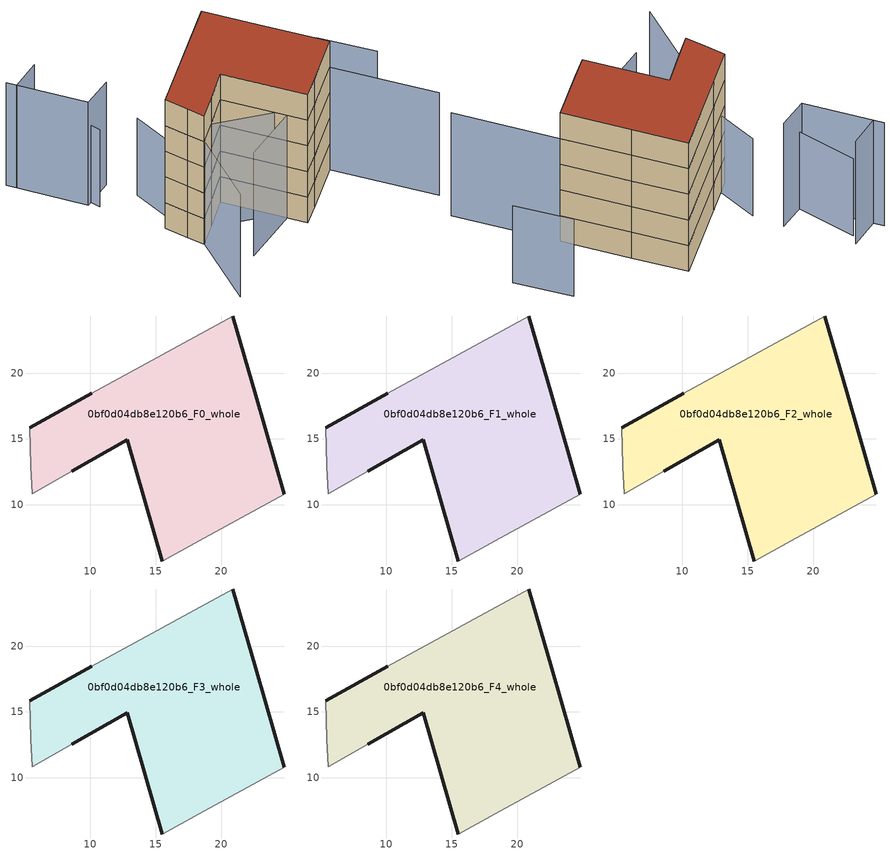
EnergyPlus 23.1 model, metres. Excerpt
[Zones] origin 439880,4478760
0bf0d04db8e120b6_F0_whole
 floor ground (EU_floor_Construction): 20.86,24.37 22.6,18.35 24.8,10.78 18.33,7.24 15.51,5.71 12.82,14.95 8.61,12.55 5.59,10.82 5.48,12.94 5.4,15.87 10.12,18.47 z0
 wall outside (EU_wall_Construction): 24.8,10.78 22.6,18.35 20.86,24.37 / 10.12,18.47 5.4,15.87 / 8.61,12.55 12.82,14.95 15.51,5.71 z0:3
 wall adiabatic (EU_wall_Construction): 20.86,24.37 10.12,18.47 / 5.4,15.87 5.48,12.94 5.59,10.82 8.61,12.55 / 15.51,5.71 18.33,7.24 24.8,10.78 z0:3
0bf0d04db8e120b6_F1_whole
 floor to 0bf0d04db8e120b6_F0_whole (EU_floor_Construction): 20.86,24.37 22.6,18.35 24.8,10.78 18.33,7.24 15.51,5.71 12.82,14.95 8.61,12.55 5.59,10.82 5.48,12.94 5.4,15.87 10.12,18.47 z3
 wall outside (EU_wall_Construction): 24.8,10.78 22.6,18.35 20.86,24.37 / 10.12,18.47 5.4,15.87 / 8.61,12.55 12.82,14.95 15.51,5.71 z3:6
 wall adiabatic (EU_wall_Construction): 20.86,24.37 10.12,18.47 / 5.4,15.87 5.48,12.94 5.59,10.82 8.61,12.55 / 15.51,5.71 18.33,7.24 24.8,10.78 z3:6
0bf0d04db8e120b6_F2_whole
 floor to 0bf0d04db8e120b6_F1_whole (EU_floor_Construction): 20.86,24.37 22.6,18.35 24.8,10.78 18.33,7.24 15.51,5.71 12.82,14.95 8.61,12.55 5.59,10.82 5.48,12.94 5.4,15.87 10.12,18.47 z6
 wall outside (EU_wall_Construction): 24.8,10.78 22.6,18.35 20.86,24.37 / 10.12,18.47 5.4,15.87 / 8.61,12.55 12.82,14.95 15.51,5.71 z6:9
 wall adiabatic (EU_wall_Construction): 20.86,24.37 10.12,18.47 / 5.4,15.87 5.48,12.94 5.59,10.82 8.61,12.55 / 15.51,5.71 18.33,7.24 24.8,10.78 z6:9
0bf0d04db8e120b6_F3_whole
 floor to 0bf0d04db8e120b6_F2_whole (EU_floor_Construction): 20.86,24.37 22.6,18.35 24.8,10.78 18.33,7.24 15.51,5.71 12.82,14.95 8.61,12.55 5.59,10.82 5.48,12.94 5.4,15.87 10.12,18.47 z9
 wall outside (EU_wall_Construction): 24.8,10.78 22.6,18.35 20.86,24.37 / 10.12,18.47 5.4,15.87 / 8.61,12.55 12.82,14.95 15.51,5.71 z9:12
 wall adiabatic (EU_wall_Construction): 20.86,24.37 10.12,18.47 / 5.4,15.87 5.48,12.94 5.59,10.82 8.61,12.55 / 15.51,5.71 18.33,7.24 24.8,10.78 z9:12
0bf0d04db8e120b6_F4_whole
 floor to 0bf0d04db8e120b6_F3_whole (EU_floor_Construction): 20.86,24.37 22.6,18.35 24.8,10.78 18.33,7.24 15.51,5.71 12.82,14.95 8.61,12.55 5.59,10.82 5.48,12.94 5.4,15.87 10.12,18.47 z12
 wall outside (EU_wall_Construction): 24.8,10.78 22.6,18.35 20.86,24.37 / 10.12,18.47 5.4,15.87 / 8.61,12.55 12.82,14.95 15.51,5.71 z12:15
 wall adiabatic (EU_wall_Construction): 20.86,24.37 10.12,18.47 / 5.4,15.87 5.48,12.94 5.59,10.82 8.61,12.55 / 15.51,5.71 18.33,7.24 24.8,10.78 z12:15
 roof outside (EU_roof_Construction): 24.8,10.78 22.6,18.35 20.86,24.37 10.12,18.47 5.4,15.87 5.48,12.94 5.59,10.82 8.61,12.55 12.82,14.95 15.51,5.71 18.33,7.24 z15
shading: 7.17,5.64 24.8,10.78 / 24.8,10.78 28.17,-0.74 / 0.21,1.45 7.09,13.42 / 7.09,13.42 16.75,7.87 / 7.93,25.82 3.8,24.64 / 3.8,24.64 1.32,33.39 / 21.6,21.84 10.08,18.46 / 5.84,33.55 1.64,32.27 z0:12; 8.4,22.16 5.59,10.82 / 34,12.44 32.07,18.82 / 4.83,32.32 4.28,23.53 z0:9
[Building]
EU S2 Campaign: North Axis=0; Terrain=City; Solar Distribution=FullExterior
[Site:Location]
Madrid: Latitude=40.5; Longitude=-3.5; Time Zone=1; Elevation=609
[SizingPeriod:WeatherFileDays]
AnnualSizingPeriod: Begin Month=1; Begin Day of Month=1; End Month=12; End Day of Month=31; Day of Week for Start Day=Monday; Use Weather File Daylight Saving Period=No; Use Weather File Rain and Snow Indicators=No
[MATERIAL]
EU_InternalMass_Material: Roughness=MediumRough; Thickness=0.1; Conductivity=1; Density=1800; Specific Heat=900; Thermal Absorptance=0.9; Solar Absorptance=0.7; Visible Absorptance=0.7
[MATERIAL:NOMASS] Roughness=MediumRough; Thermal Absorptance=0.9; Solar Absorptance=0.7; Visible Absorptance=0.7
Name | Thermal Resistance
EU_wall_NoMass | 0.419739
EU_roof_NoMass | 0.352165
EU_floor_NoMass | 0.608284
[CONSTRUCTION]
EU_wall_Construction: EU_wall_NoMass
EU_roof_Construction: EU_roof_NoMass
EU_floor_Construction: EU_floor_NoMass
EU_InternalMass_Construction: EU_InternalMass_Material
[ZONE] Type=1; Multiplier=1; Ceiling Height=autocalculate; Volume=541.203; Floor Area=autocalculate; Part of Total Floor Area=Yes
0bf0d04db8e120b6_F0_whole; 0bf0d04db8e120b6_F1_whole; 0bf0d04db8e120b6_F2_whole; 0bf0d04db8e120b6_F3_whole; 0bf0d04db8e120b6_F4_whole
[INTERNALMASS] Construction=EU_InternalMass_Construction; Surface Area=180.401
Name | Zone or ZoneList
0bf0d04db8e120b6_F0_whole_EU_InternalMass | 0bf0d04db8e120b6_F0_whole
0bf0d04db8e120b6_F1_whole_EU_InternalMass | 0bf0d04db8e120b6_F1_whole
0bf0d04db8e120b6_F2_whole_EU_InternalMass | 0bf0d04db8e120b6_F2_whole
0bf0d04db8e120b6_F3_whole_EU_InternalMass | 0bf0d04db8e120b6_F3_whole
0bf0d04db8e120b6_F4_whole_EU_InternalMass | 0bf0d04db8e120b6_F4_whole
[OTHEREQUIPMENT] Fuel Type=Electricity; Design Level Calculation Method=Watts/Area; Power per Zone Floor Area=1; Fraction Latent=0; Fraction Radiant=0; Fraction Lost=0; Carbon Dioxide Generation Rate=0; EndUse Subcategory=EU_Step8_InternalGains
Name | Zone or ZoneList or Space or SpaceList | Schedule
EU_Step8_InternalGain_0bf0d04db8e120b6_F0_whole_f000 | 0bf0d04db8e120b6_F0_whole | EU_Step8_GainSchedule_0bf0d04db8e120b6_F0_whole_f000
EU_Step8_InternalGain_0bf0d04db8e120b6_F1_whole_f000 | 0bf0d04db8e120b6_F1_whole | EU_Step8_GainSchedule_0bf0d04db8e120b6_F1_whole_f000
EU_Step8_InternalGain_0bf0d04db8e120b6_F2_whole_f000 | 0bf0d04db8e120b6_F2_whole | EU_Step8_GainSchedule_0bf0d04db8e120b6_F2_whole_f000
EU_Step8_InternalGain_0bf0d04db8e120b6_F3_whole_f000 | 0bf0d04db8e120b6_F3_whole | EU_Step8_GainSchedule_0bf0d04db8e120b6_F3_whole_f000
EU_Step8_InternalGain_0bf0d04db8e120b6_F4_whole_f000 | 0bf0d04db8e120b6_F4_whole | EU_Step8_GainSchedule_0bf0d04db8e120b6_F4_whole_f000
[ZONEVENTILATION:DESIGNFLOWRATE] Schedule=EU_AlwaysOn; Design Flow Rate Calculation Method=AirChanges/Hour; Air Changes per Hour=0.703302; Ventilation Type=Natural; Fan Pressure Rise=0; Fan Total Efficiency=1; Constant Term Coefficient=1; Temperature Term Coefficient=0; Velocity Term Coefficient=0; Velocity Squared Term Coefficient=0; Minimum Indoor Temperature=-100; Maximum Indoor Temperature=100; Delta Temperature=-100; Minimum Outdoor Temperature=-100; Maximum Outdoor Temperature=100; Maximum Wind Speed=40
Name | Zone or ZoneList or Space or SpaceList
EU_ConstantAir_0bf0d04db8e120b6_F0_whole | 0bf0d04db8e120b6_F0_whole
EU_ConstantAir_0bf0d04db8e120b6_F1_whole | 0bf0d04db8e120b6_F1_whole
EU_ConstantAir_0bf0d04db8e120b6_F2_whole | 0bf0d04db8e120b6_F2_whole
EU_ConstantAir_0bf0d04db8e120b6_F3_whole | 0bf0d04db8e120b6_F3_whole
EU_ConstantAir_0bf0d04db8e120b6_F4_whole | 0bf0d04db8e120b6_F4_whole
[HVACTEMPLATE:THERMOSTAT] Constant Heating Setpoint=20; Constant Cooling Setpoint=50
EU_HeatOnly_0bf0d04db8e120b6_F0_whole; EU_HeatOnly_0bf0d04db8e120b6_F1_whole; EU_HeatOnly_0bf0d04db8e120b6_F2_whole; EU_HeatOnly_0bf0d04db8e120b6_F3_whole; EU_HeatOnly_0bf0d04db8e120b6_F4_whole
[HVACTEMPLATE:ZONE:IDEALLOADSAIRSYSTEM] System Availability Schedule=EU_AlwaysOn; Maximum Heating Supply Air Temperature=50; Minimum Cooling Supply Air Temperature=13; Maximum Heating Supply Air Humidity Ratio=0.0156; Minimum Cooling Supply Air Humidity Ratio=0.0077; Heating Limit=NoLimit; Cooling Limit=NoLimit; Heating Availability Schedule=EU_AlwaysOn; Cooling Availability Schedule=EU_CoolingOff; Dehumidification Control Type=ConstantSensibleHeatRatio; Cooling Sensible Heat Ratio=0.7; Dehumidification Setpoint=60; Humidification Control Type=None; Humidification Setpoint=30; Outdoor Air Method=None; Outdoor Air Flow Rate per Person=0.00944; Outdoor Air Flow Rate per Zone Floor Area=0; Outdoor Air Flow Rate per Zone=0; Demand Controlled Ventilation Type=None; Outdoor Air Economizer Type=NoEconomizer; Heat Recovery Type=None; Sensible Heat Recovery Effectiveness=0.7; Latent Heat Recovery Effectiveness=0.65
Name | Template Thermostat
0bf0d04db8e120b6_F0_whole | EU_HeatOnly_0bf0d04db8e120b6_F0_whole
0bf0d04db8e120b6_F1_whole | EU_HeatOnly_0bf0d04db8e120b6_F1_whole
0bf0d04db8e120b6_F2_whole | EU_HeatOnly_0bf0d04db8e120b6_F2_whole
0bf0d04db8e120b6_F3_whole | EU_HeatOnly_0bf0d04db8e120b6_F3_whole
0bf0d04db8e120b6_F4_whole | EU_HeatOnly_0bf0d04db8e120b6_F4_whole
[SIZING:ZONE] Zone Cooling Design Supply Air Temperature Input Method=SupplyAirTemperature; Zone Cooling Design Supply Air Temperature=13; Zone Heating Design Supply Air Temperature Input Method=SupplyAirTemperature; Zone Heating Design Supply Air Temperature=50; Zone Cooling Design Supply Air Humidity Ratio=0.008; Zone Heating Design Supply Air Humidity Ratio=0.008; Cooling Design Air Flow Method=DesignDay; Cooling Design Air Flow Rate=0; Cooling Minimum Air Flow per Zone Floor Area=0.000762; Cooling Minimum Air Flow=0; Cooling Minimum Air Flow Fraction=0.2; Heating Design Air Flow Method=DesignDay; Heating Design Air Flow Rate=0; Heating Maximum Air Flow per Zone Floor Area=0.002032; Heating Maximum Air Flow=0.141576; Heating Maximum Air Flow Fraction=0.3; Account for Dedicated Outdoor Air System=No; Dedicated Outdoor Air System Control Strategy=NeutralSupplyAir; Dedicated Outdoor Air Low Setpoint Temperature for Design=autosize; Dedicated Outdoor Air High Setpoint Temperature for Design=autosize; Zone Load Sizing Method=Sensible Load Only No Latent Load; Zone Latent Cooling Design Supply Air Humidity Ratio Input Method=HumidityRatioDifference; Zone Cooling Design Supply Air Humidity Ratio Difference=0.005; Zone Latent Heating Design Supply Air Humidity Ratio Input Method=HumidityRatioDifference; Zone Humidification Design Supply Air Humidity Ratio Difference=0.005
0bf0d04db8e120b6_F0_whole; 0bf0d04db8e120b6_F1_whole; 0bf0d04db8e120b6_F2_whole; 0bf0d04db8e120b6_F3_whole; 0bf0d04db8e120b6_F4_whole
[SCHEDULE:CONSTANT]
Name | Hourly Value
EU_AlwaysOn | 1
EU_CoolingOff | 0
[SCHEDULE:FILE] Column Number=1; Rows to Skip at Top=0; Number of Hours of Data=8760; Column Separator=Comma; Interpolate to Timestep=No; Minutes per Item=60; Adjust Schedule for Daylight Savings=Yes
Name | File
EU_Step8_GainSchedule_0bf0d04db8e120b6_F0_whole_f000 | ../../schedules/0bf0d04db8e120b6/0bf0d04db8e120b6_F0_whole_f000_gain.csv
EU_Step8_GainSchedule_0bf0d04db8e120b6_F1_whole_f000 | ../../schedules/0bf0d04db8e120b6/0bf0d04db8e120b6_F1_whole_f000_gain.csv
EU_Step8_GainSchedule_0bf0d04db8e120b6_F2_whole_f000 | ../../schedules/0bf0d04db8e120b6/0bf0d04db8e120b6_F2_whole_f000_gain.csv
EU_Step8_GainSchedule_0bf0d04db8e120b6_F3_whole_f000 | ../../schedules/0bf0d04db8e120b6/0bf0d04db8e120b6_F3_whole_f000_gain.csv
EU_Step8_GainSchedule_0bf0d04db8e120b6_F4_whole_f000 | ../../schedules/0bf0d04db8e120b6/0bf0d04db8e120b6_F4_whole_f000_gain.csv
